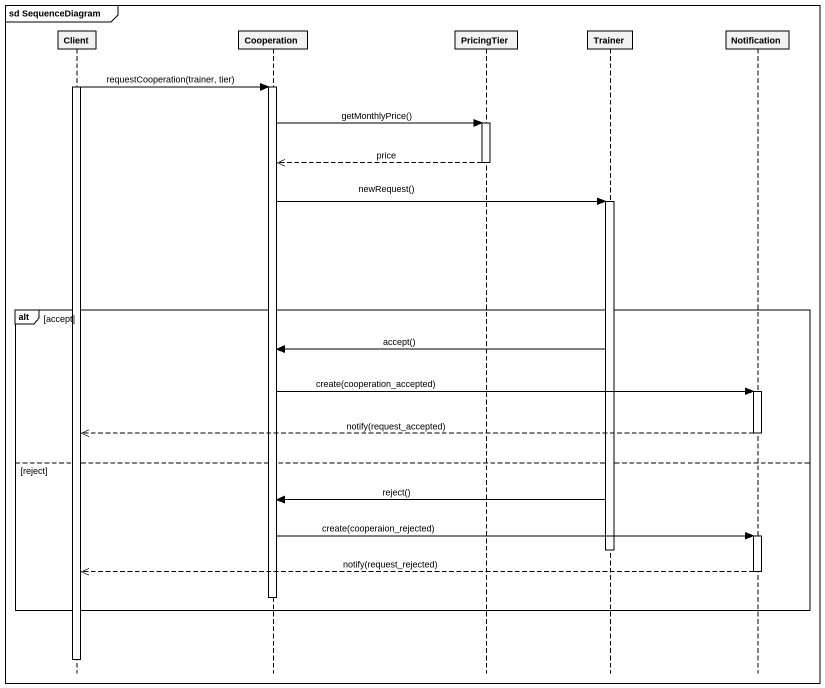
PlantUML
@startuml
mainframe sd SequenceDiagram
hide footbox
participant Client
participant Cooperation
participant PricingTier
participant Trainer
participant Notification

activate Client
Client -> Cooperation : requestCooperation(trainer, tier)
activate Cooperation
Cooperation -> PricingTier : getMonthlyPrice()
activate PricingTier
PricingTier -->> Cooperation : price
deactivate PricingTier
Cooperation -> Trainer : newRequest()
activate Trainer
alt accept
  Trainer -> Cooperation : accept()
  Cooperation -> Notification : create(cooperation_accepted)
  activate Notification
  Notification -->> Client : notify(request_accepted)
  deactivate Notification
else reject
  Trainer -> Cooperation : reject()
  Cooperation -> Notification : create(cooperaion_rejected)
  activate Notification
  deactivate Trainer
  Notification -->> Client : notify(request_rejected)
  deactivate Notification
  deactivate Cooperation
end
deactivate Client
@enduml
